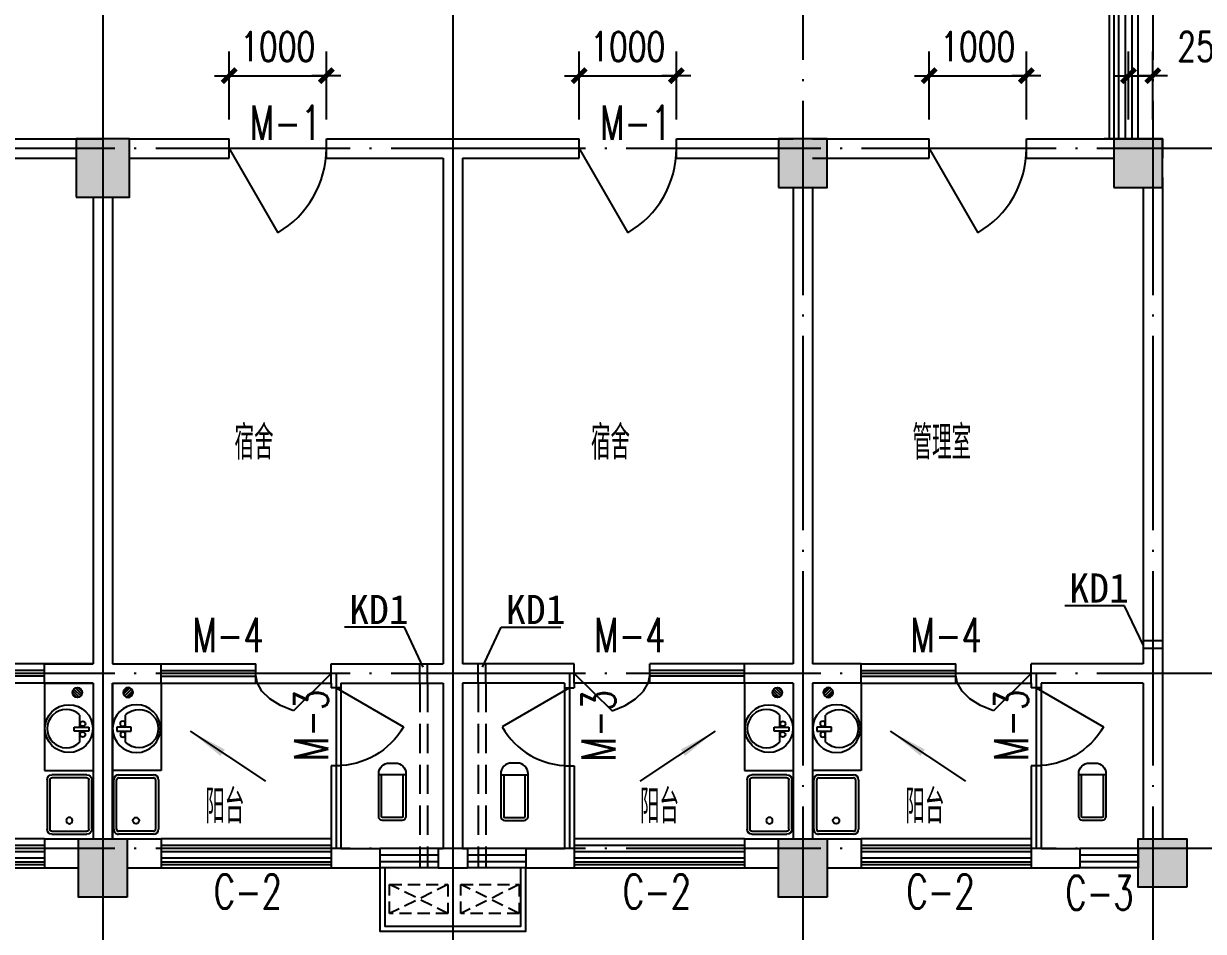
# Model space of a CAD drawing. Extents: x -105837 to 547563, y 466041 to 508041.
# Drawn here: x 113856 to 125990, y 478793 to 488132 of the extents above; entities that cross this region are included whole.
import ezdxf
from ezdxf.enums import TextEntityAlignment as Align

# ---------------------------------------------------------------- set-up
doc = ezdxf.new("R2010")
doc.units = 0
doc.header["$LTSCALE"] = 1000
doc.header["$MEASUREMENT"] = 0
for name, pattern in [('DASH', [0.35, 0.25, -0.1]), ('DOTE', [2.42, 2, -0.2, 0.02, -0.2]), ('HIDDEN2', [0.1875, 0.125, -0.0625])]:
    doc.linetypes.add(name, pattern=pattern)
doc.layers.get('0').update_dxf_attribs({"linetype": 'CONTINUOUS'})
doc.layers.get('DEFPOINTS').update_dxf_attribs({"linetype": 'CONTINUOUS'})
for name, color, linetype in [('2106', 2, 'CONTINUOUS'), ('COLUMN', 4, 'CONTINUOUS'), ('DOTE', 1, 'DOTE'), ('K-空调', 33, 'CONTINUOUS'), ('PUB_DIM', 3, 'CONTINUOUS'), ('S详图索引', 7, 'CONTINUOUS'), ('t-填充', 8, 'CONTINUOUS'), ('WALL', 255, 'CONTINUOUS'), ('WINDOW', 4, 'CONTINUOUS'), ('WINDOW_TEXT', 7, 'CONTINUOUS'), ('洁具', 6, 'CONTINUOUS'), ('管井', 5, 'CONTINUOUS'), ('门窗名称', 7, 'CONTINUOUS')]:
    doc.layers.add(name, color=color, linetype=linetype)
doc.styles.add('DIM_FONT', font='SIMPLEX.shx', dxfattribs={"width": 0.75})
doc.styles.add('SIMPLEX', font='SIMPLEX.SHX')
doc.styles.get("Standard").update_dxf_attribs({"font": 'txt.shx', "bigfont": 'hzdx.shx'})
doc.styles.add('国标仿宋', font='SIMPLEX.shx', dxfattribs={"width": 0.75, "bigfont": 'gbhzfs.shx'})
doc.styles.add('黑体', font='simhei.ttf', dxfattribs={"width": 0.7})
doc.dimstyles.new('DIMN', dxfattribs={"dimtxt": 300, "dimasz": 1, "dimexe": 250, "dimexo": 300, "dimgap": 150, "dimtad": 1, "dimdec": 0, "dimzin": 0, "dimdsep": 46, "dimtxsty": 'DIM_FONT', "dimblk": '_DIMX', "dimcen": 0.09, "dimclrt": 7, "dimadec": 0, "dimazin": 0, "dimtfac": 1, "dimtdec": 0, "dimtix": 1, "dimtmove": 2, "dimatfit": 3, "dimldrblk": '_DIMX', "dimfxl": 1, "dimtolj": 1, "dimtzin": 0, "dimarcsym": 0})

# ---------------------------------------------------------------- blocks, each defined once
blk = doc.blocks.new('10')
at = {"layer": '2106', "color": 8}
for points in [[(251504, 287460), (250954, 287460), (251504, 286860), (250954, 286860)], [(258679, 287460), (258179, 287460), (258679, 286960), (258179, 286960)], [(262129, 287460), (261629, 287460), (262129, 286960), (261629, 286960)], [(251479, 280260), (250979, 280260), (251479, 279660), (250979, 279660)], [(258679, 280260), (258179, 280260), (258679, 279660), (258179, 279660)], [(262379, 280260), (261879, 280260), (262379, 279760), (261879, 279760)]]:
    blk.add_solid(points, dxfattribs=at)
at = {"layer": 'COLUMN'}
for points in [[(250954, 286860), (251504, 286860), (251504, 287460), (250954, 287460)], [(258179, 286960), (258679, 286960), (258679, 287460), (258179, 287460)], [(261629, 286960), (262129, 286960), (262129, 287460), (261629, 287460)], [(251479, 279660), (250979, 279660), (250979, 280260), (251479, 280260)], [(258679, 279660), (258179, 279660), (258179, 280260), (258679, 280260)], [(262379, 279760), (261879, 279760), (261879, 280260), (262379, 280260)]]:
    blk.add_lwpolyline(points, close=True, dxfattribs=at)
blk = doc.blocks.new('831OOUV1')
for p, q in [((100, 0), (-100, 0)), ((-140, -40), (-140, -480)), ((-110, -40), (-110, -470)), ((100, -30), (-100, -30)), ((110, -470), (110, -40)), ((140, -480), (140, -40)), ((140, -470), (-140, -470)), ((-30, -590), (30, -590))]:
    blk.add_line(p, q)
for centre, radius, start, end in [((-100, -40), 40, 90, 180), ((100, -40), 40, 0, 90), ((-100, -40), 10, 90, 180), ((100, -40), 10, 0, 90), ((-30, -480), 110, 180, 270), ((30, -480), 110, 270, 0)]:
    blk.add_arc(centre, radius, start, end)
at = {"width": 0.8, "flags": 9}
for tag in ['XSIZE', 'YSIZE']:
    blk.add_attdef(tag, (0, 0), '', height=0.5, dxfattribs=at)
blk = doc.blocks.new('_WBLK')
for p, q in [((-0.5, 0.5), (0.5, 0.5)), ((0.5, 0.1667), (-0.5, 0.1667)), ((0.5, -0.1667), (-0.5, -0.1667)), ((-0.5, -0.5), (0.5, -0.5))]:
    blk.add_line(p, q)
at = {"layer": 'WINDOW_TEXT', "style": 'SIMPLEX', "flags": 9}
blk.add_attdef('A', text='', height=1, dxfattribs=at).set_placement((0, 1.5), align=Align.MIDDLE)
blk = doc.blocks.new('_dblk')
blk.add_line((-0.5, 0), (0, -0.866))
blk.add_arc((-0.5, 0), 1, 300, 0)
at = {"layer": 'WINDOW_TEXT', "style": 'SIMPLEX', "flags": 9}
blk.add_attdef('A', text='', height=1, dxfattribs=at).set_placement((0, 1.5), align=Align.MIDDLE)
blk = doc.blocks.new('_B8IMA')
for p, q in [((0.2774, 1.9293), (0.202, 1.6557)), ((0.5, 0), (0.2774, 1.9293)), ((0.202, 1.6557), (0.1396, 1.3096)), ((0.1396, 1.3096), (0.093, 0.9062)), ((0.093, 0.9062), (0.0642, 0.4632)), ((-0.5, 0.5), (0.0562, 0.5)), ((0.0562, 0.5), (0.0562, -0.5)), ((0.0642, 0.4632), (0.0545, 0)), ((-0.5, 0.15), (0.0562, 0.15)), ((-0.5, -0.15), (0.0562, -0.15)), ((-0.5, -0.5), (0.0562, -0.5))]:
    blk.add_line(p, q)
blk = doc.blocks.new('831Q1OE7')
at = {"color": 0}
for p, q in [((-49, 7), (-7, 49)), ((-47, -18), (18, 47)), ((-35, -35), (35, 35)), ((-18, -47), (47, 18)), ((7, -49), (49, -7))]:
    blk.add_line(p, q, dxfattribs=at)
at = {"extrusion": (0, 0, -1)}
blk.add_ellipse((0, 0), major_axis=(35.4, 35.4), ratio=1, dxfattribs=at)
at = {"width": 0.8, "flags": 9}
for tag in ['XSIZE', 'YSIZE']:
    blk.add_attdef(tag, (0, 0), '', height=0.5, dxfattribs=at)
blk = doc.blocks.new('_E33IEP')
for p, q in [((135, 135), (135, 20)), ((44, -21), (44, 20)), ((44, 20), (194, 20)), ((194, 20), (194, -21)), ((194, -21), (44, -21)), ((135, -21), (135, -144))]:
    blk.add_line(p, q)
for centre, radius in [((248, -5), 246), ((106, 56), 26.7), ((105, -55), 26.7)]:
    blk.add_circle(centre, radius)
blk.add_arc((274, -5), 197, 225.2527, 134.7473)
at = {"style": 'DIM_FONT', "width": 0.8, "flags": 9}
for tag in ['XSIZE', 'YSIZE']:
    blk.add_attdef(tag, (0, 0), '', height=0.5, dxfattribs=at)
at = {"width": 0.8, "flags": 9}
for tag in ['YSIZE', 'XSIZE']:
    blk.add_attdef(tag, (2, -251), '', height=150, dxfattribs=at)
blk = doc.blocks.new('831PN7ET')
for p, q in [((-255, 0), (255, 0)), ((-305, -410), (-305, -50)), ((-275, -410), (-275, -50)), ((-255, -30), (255, -30)), ((275, -50), (275, -410)), ((305, -50), (305, -410)), ((255, -430), (-255, -430)), ((255, -460), (-255, -460))]:
    blk.add_line(p, q)
blk.add_circle((165, -230), 32.5)
for centre, radius, start, end in [((-255, -50), 50, 90, 180), ((255, -50), 50, 0, 90), ((-255, -50), 20, 90, 180), ((255, -50), 20, 0, 90), ((-255, -410), 50, 180, 270), ((-255, -410), 20, 180, 270), ((255, -410), 50, 270, 0), ((255, -410), 20, 270, 0)]:
    blk.add_arc(centre, radius, start, end)
at = {"width": 0.8, "flags": 9}
for tag in ['XSIZE', 'YSIZE']:
    blk.add_attdef(tag, (0, 0), '', height=0.5, dxfattribs=at)
blk = doc.blocks.new('_DIMX')
blk.add_line((-150, 0), (150, 0))
at = {"const_width": 50}
blk.add_lwpolyline([(-70, -70), (70, 70)], dxfattribs=at)
blk = doc.blocks.new('*D788')
at = {"layer": 'DEFPOINTS', "color": 0, "transparency": 16777216}
for p in [(116970, 487596), (115970, 486847), (116970, 486847)]:
    blk.add_point(p, dxfattribs=at)
at = {"layer": 'PUB_DIM', "color": 0, "lineweight": -2, "transparency": 16777216}
for p, q in [((115970, 487147), (115970, 487846)), ((116970, 487147), (116970, 487846)), ((115969, 487596), (115968, 487596)), ((115970, 487596), (116970, 487596)), ((116971, 487596), (116972, 487596))]:
    blk.add_line(p, q, dxfattribs=at)
blk.add_blockref('_DIMX', (115970, 487596), dxfattribs=at)
at = {"layer": 'PUB_DIM', "color": 0, "lineweight": -2, "transparency": 16777216, "rotation": 180}
blk.add_blockref('_DIMX', (116970, 487596), dxfattribs=at)
at = {"layer": 'PUB_DIM', "color": 7, "transparency": 16777216, "insert": (116470, 487896), "char_height": 300, "attachment_point": 5, "style": 'DIM_FONT'}
blk.add_mtext('\\A1;1000', dxfattribs=at)
blk = doc.blocks.new('_arrow')
blk.add_solid([(0, 0), (-1, 0.1), (-1, -0.1)])
blk = doc.blocks.new('*D601')
at = {"layer": 'DEFPOINTS', "color": 0, "transparency": 16777216}
for p in [(120570, 487596), (119570, 486847), (120570, 486847)]:
    blk.add_point(p, dxfattribs=at)
at = {"layer": 'PUB_DIM', "color": 0, "lineweight": -2, "transparency": 16777216}
for p, q in [((119570, 487147), (119570, 487846)), ((120570, 487147), (120570, 487846)), ((119569, 487596), (119568, 487596)), ((119570, 487596), (120570, 487596)), ((120571, 487596), (120572, 487596))]:
    blk.add_line(p, q, dxfattribs=at)
blk.add_blockref('_DIMX', (119570, 487596), dxfattribs=at)
at = {"layer": 'PUB_DIM', "color": 0, "lineweight": -2, "transparency": 16777216, "rotation": 180}
blk.add_blockref('_DIMX', (120570, 487596), dxfattribs=at)
at = {"layer": 'PUB_DIM', "color": 7, "transparency": 16777216, "insert": (120070, 487896), "char_height": 300, "attachment_point": 5, "style": 'DIM_FONT'}
blk.add_mtext('\\A1;1000', dxfattribs=at)
blk = doc.blocks.new('*D820')
at = {"layer": 'DEFPOINTS', "color": 0, "transparency": 16777216}
for p in [(124170, 487596), (123170, 486847), (124170, 486847)]:
    blk.add_point(p, dxfattribs=at)
at = {"layer": 'PUB_DIM', "color": 0, "lineweight": -2, "transparency": 16777216}
for p, q in [((123170, 487147), (123170, 487846)), ((124170, 487147), (124170, 487846)), ((123169, 487596), (123168, 487596)), ((123170, 487596), (124170, 487596)), ((124171, 487596), (124172, 487596))]:
    blk.add_line(p, q, dxfattribs=at)
blk.add_blockref('_DIMX', (123170, 487596), dxfattribs=at)
at = {"layer": 'PUB_DIM', "color": 0, "lineweight": -2, "transparency": 16777216, "rotation": 180}
blk.add_blockref('_DIMX', (124170, 487596), dxfattribs=at)
at = {"layer": 'PUB_DIM', "color": 7, "transparency": 16777216, "insert": (123670, 487896), "char_height": 300, "attachment_point": 5, "style": 'DIM_FONT'}
blk.add_mtext('\\A1;1000', dxfattribs=at)
blk = doc.blocks.new('*D821')
at = {"layer": 'DEFPOINTS', "color": 0, "transparency": 16777216}
for p in [(125470, 487596), (125220, 486847, -1273), (125470, 486847, -1273)]:
    blk.add_point(p, dxfattribs=at)
at = {"layer": 'PUB_DIM', "color": 0, "lineweight": -2, "transparency": 16777216}
for p, q in [((125220, 487147), (125220, 487846)), ((125470, 487147), (125470, 487846)), ((125219, 487596), (125218, 487596)), ((125220, 487596), (125470, 487596)), ((125471, 487596), (125472, 487596))]:
    blk.add_line(p, q, dxfattribs=at)
blk.add_blockref('_DIMX', (125220, 487596), dxfattribs=at)
at = {"layer": 'PUB_DIM', "color": 0, "lineweight": -2, "transparency": 16777216, "rotation": 180}
blk.add_blockref('_DIMX', (125470, 487596), dxfattribs=at)
at = {"layer": 'PUB_DIM', "color": 7, "transparency": 16777216, "insert": (126011, 487896), "char_height": 300, "attachment_point": 5, "style": 'DIM_FONT'}
blk.add_mtext('\\A1;250', dxfattribs=at)

msp = doc.modelspace()

# ---------------------------------------------------------------- linework, layer by layer
for p, q in [((116243.47768, 481347.06735), (117020.1323, 481347.06735)), ((117120.1323, 481297.06735), (117120.1323, 480497.06735)), ((119420.1323, 481297.06735), (119420.1323, 480497.06735)), ((120296.78693, 481347.06735), (119520.1323, 481347.06735)), ((123443.47768, 481347.06735), (124220.1323, 481347.06735)), ((124320.1323, 481297.06735), (124320.1323, 480497.06735)), ((112320.1323, 479447.06735), (114070.1323, 479447.06735)), ((115270.1323, 479447.06735), (117020.1323, 479447.06735)), ((119520.1323, 479447.06735), (121270.1323, 479447.06735)), ((122470.1323, 479447.06735), (124220.1323, 479447.06735))]:
    msp.add_line(p, q)
at = {"layer": 'DOTE'}
for p, q in [((114670.1323, 499439.05978), (114670.1323, 476824.65569)), ((118270.1323, 499439.05978), (118270.1323, 476824.65569)), ((121870.1323, 499439.05978), (121870.1323, 476824.65569)), ((125470.1323, 499439.05978), (125470.1323, 476824.65569)), ((114670.1323, 498093.54741), (114670.1323, 476824.65569)), ((118270.1323, 498093.54741), (118270.1323, 476824.65569)), ((126894.95214, 486847.06735), (77176.09547, 486847.06735)), ((126894.95214, 481447.06735), (77176.09547, 481447.06735)), ((126894.95214, 481447.06735), (114670.1323, 481447.06735)), ((117070.1323, 481447.06735), (117070.1323, 479647.06735)), ((119470.1323, 481447.06735), (119470.1323, 479647.06735)), ((124270.1323, 481447.06735), (124270.1323, 479647.06735)), ((126894.95214, 479647.06735), (77176.09547, 479647.06735))]:
    msp.add_line(p, q, dxfattribs=at)
at = {"layer": 'K-空调', "linetype": 'HIDDEN2'}
for p, q in [((118221.08566, 479275.92, 1272.79221), (117621.08566, 478975.92, 1272.79221)), ((118221.08566, 478975.92, 1272.79221), (117621.08566, 479275.92, 1272.79221)), ((118953.54391, 478975.92, 1272.79221), (118353.54391, 479275.92, 1272.79221)), ((118953.54391, 479275.92, 1272.79221), (118353.54391, 478975.92, 1272.79221))]:
    msp.add_line(p, q, dxfattribs=at)
at = {"layer": 'K-空调'}
for points in [[(117520.1323, 479447.06735), (117520.1323, 478797.06735), (119020.1323, 478797.06735), (119020.1323, 479447.06735)], [(117570.1323, 479447.06735), (117570.1323, 478847.06735), (118970.1323, 478847.06735), (118970.1323, 479447.06735)]]:
    msp.add_lwpolyline(points, dxfattribs=at)
at = {"layer": 'K-空调', "linetype": 'HIDDEN2', "elevation": 1272.79221}
for points in [[(117621.08566, 478975.92), (117621.08566, 479275.92), (118221.08566, 479275.92), (118221.08566, 478975.92)], [(118353.54391, 478975.92), (118353.54391, 479275.92), (118953.54391, 479275.92), (118953.54391, 478975.92)]]:
    msp.add_lwpolyline(points, close=True, dxfattribs=at)
at = {"layer": 'PUB_DIM', "elevation": 1272.79221}
for points in [[(115570.20426, 480853.52922), (116345.0932, 480337.3354)], [(120970.06035, 480853.52922), (120195.17141, 480337.3354)], [(122770.20426, 480853.52922), (123545.0932, 480337.3354)]]:
    msp.add_lwpolyline(points, dxfattribs=at)
at = {"layer": 't-填充'}
for p, q in [((125020.1323, 489147.06735), (125020.1323, 486947.06735)), ((125070.1323, 489147.06735), (125070.1323, 486947.06735))]:
    msp.add_line(p, q, dxfattribs=at)
at = {"layer": 't-填充', "color": 6}
for p, q in [((112320.1323, 479509.69855), (114070.1323, 479509.69855)), ((112320.1323, 479479.69855), (114070.1323, 479479.69855)), ((115270.1323, 479509.69855), (117020.1323, 479509.69855)), ((115270.1323, 479479.69855), (117020.1323, 479479.69855)), ((119520.1323, 479509.69855), (121270.1323, 479509.69855)), ((119520.1323, 479479.69855), (121270.1323, 479479.69855)), ((122470.1323, 479509.69855), (124220.1323, 479509.69855)), ((122470.1323, 479479.69855), (124220.1323, 479479.69855))]:
    msp.add_line(p, q, dxfattribs=at)
at = {"layer": 'WALL', "linetype": 'Continuous'}
for p, q in [((113370.1323, 486947.06735), (114670.1323, 486947.06735)), ((114945.1323, 486947.06735), (115969.8823, 486947.06735)), ((116969.8823, 486947.06735), (119570.3823, 486947.06735)), ((120570.3823, 486947.06735), (121770.1323, 486947.06735)), ((121970.1323, 486947.06735), (123170.1323, 486947.06735)), ((124170.1323, 486947.06735), (125370.1323, 486947.06735)), ((113370.1323, 486747.06735), (114395.13154, 486747.06735)), ((114945.1323, 486747.06735), (115969.8823, 486747.06735)), ((116969.8823, 486747.06735), (118169.6323, 486747.06735)), ((118169.6323, 486747.06735), (118170.1323, 486746.56735)), ((118170.1323, 486746.56735), (118170.1323, 481547.06735)), ((118370.1323, 486746.56735), (118370.1323, 481547.06735)), ((118370.6323, 486747.06735), (119570.3823, 486747.06735)), ((120570.3823, 486747.06735), (121620.13154, 486747.06735)), ((121970.1323, 486747.06735), (123170.1323, 486747.06735)), ((124170.1323, 486747.06735), (125070.13154, 486747.06735)), ((118170.1323, 486547.06735), (118170.1323, 481547.06735)), ((118370.1323, 486547.06735), (118370.1323, 481547.06735)), ((125570.1323, 486547.06735), (125570.1323, 481347.06735)), ((114570.1323, 486347.06735), (114570.1323, 482347.06735)), ((114570.1323, 486347.06735), (114570.1323, 481547.06735)), ((114770.1323, 486347.06735), (114770.1323, 482447.06735)), ((114770.1323, 486347.06735), (114770.1323, 481547.06735)), ((121770.1323, 486447.06735), (121770.1323, 481547.06735)), ((121970.1323, 486447.06735), (121970.1323, 481547.06735)), ((125370.1323, 486447.06735), (125370.1323, 481547.06735)), ((114570.1323, 484247.06735), (114570.1323, 481547.06735)), ((114770.1323, 484247.06735), (114770.1323, 481547.06735)), ((114570.1323, 482347.06735), (114570.1323, 481547.06735)), ((114770.1323, 482247.06735), (114770.1323, 481547.06735)), ((114070.1323, 481547.06735), (114570.1323, 481547.06735)), ((114570.1323, 481547.06735), (114070.1323, 481547.06735)), ((114770.1323, 481547.06735), (115270.1323, 481547.06735)), ((114770.1323, 481547.06735), (115270.1323, 481547.06735)), ((117020.1323, 481547.06735), (118170.1323, 481547.06735)), ((119520.1323, 481547.06735), (118370.1323, 481547.06735)), ((121770.1323, 481547.06735), (121270.1323, 481547.06735)), ((122470.1323, 481547.06735), (121970.1323, 481547.06735)), ((125370.1323, 481547.06735), (124220.1323, 481547.06735)), ((114070.1323, 481347.06735), (114570.1323, 481347.06735)), ((114570.1323, 481347.06735), (114070.1323, 481347.06735)), ((114570.1323, 481347.06735), (114570.1323, 479747.06735)), ((114570.1323, 481347.06735), (114570.1323, 479747.06735)), ((114770.1323, 479747.06735), (114770.1323, 481347.06735)), ((114770.1323, 481347.06735), (114770.1323, 479747.06735)), ((114770.1323, 481347.06735), (114770.1323, 479747.06735)), ((114770.1323, 481347.06735), (115270.1323, 481347.06735)), ((117120.1323, 481347.06735), (118170.1323, 481347.06735)), ((118170.1323, 481347.06735), (118170.1323, 479647.06735)), ((118170.1323, 481347.06735), (118170.1323, 479647.06735)), ((119420.1323, 481347.06735), (118370.1323, 481347.06735)), ((118370.1323, 481347.06735), (118370.1323, 479647.06735)), ((118370.1323, 481347.06735), (118370.1323, 479647.06735)), ((121770.1323, 481347.06735), (121270.1323, 481347.06735)), ((121770.1323, 481347.06735), (121770.1323, 479747.06735)), ((122470.1323, 481347.06735), (121970.1323, 481347.06735)), ((121970.1323, 481347.06735), (121970.1323, 479747.06735)), ((125370.1323, 481347.06735), (124320.1323, 481347.06735)), ((125370.1323, 481347.06735), (125370.1323, 479747.06735)), ((125570.1323, 481347.06735), (125570.13154, 479747.06735))]:
    msp.add_line(p, q, dxfattribs=at)
at = {"layer": 'WALL'}
for p, q in [((115969.8823, 486747.06735), (115969.8823, 486947.06735)), ((116969.8823, 486747.06735), (116969.8823, 486947.06735)), ((119570.3823, 486747.06735), (119570.3823, 486947.06735)), ((120570.3823, 486747.06735), (120570.3823, 486947.06735)), ((123170.1323, 486747.06735), (123170.1323, 486947.06735)), ((124170.1323, 486747.06735), (124170.1323, 486947.06735)), ((125170.1323, 486947.06735), (124970.1323, 486947.06735)), ((125170.1323, 486947.06735), (124970.1323, 486947.06735)), ((125370.1323, 486947.06735), (125370.1323, 486947.06735)), ((125370.1323, 486947.06735), (125570.1323, 486947.06735)), ((125570.1323, 486947.06735), (125570.1323, 486747.06735)), ((114070.1323, 481347.06735), (114070.1323, 481547.06735)), ((115270.1323, 481347.06735), (115270.1323, 481547.06735)), ((117020.1323, 481347.06735), (117020.1323, 481547.06735)), ((119520.1323, 481347.06735), (119520.1323, 481547.06735)), ((121270.1323, 481347.06735), (121270.1323, 481547.06735)), ((122470.1323, 481347.06735), (122470.1323, 481547.06735)), ((124220.1323, 481347.06735), (124220.1323, 481547.06735)), ((117020.1323, 481347.06735), (117020.1323, 481297.06735)), ((117120.1323, 481297.06735), (117020.1323, 481297.06735)), ((117120.1323, 481347.06735), (117120.1323, 481297.06735)), ((119420.1323, 481347.06735), (119420.1323, 481297.06735)), ((119420.1323, 481297.06735), (119520.1323, 481297.06735)), ((119520.1323, 481347.06735), (119520.1323, 481297.06735)), ((124220.1323, 481347.06735), (124220.1323, 481297.06735)), ((124320.1323, 481297.06735), (124220.1323, 481297.06735)), ((124320.1323, 481347.06735), (124320.1323, 481297.06735)), ((117120.1323, 480497.06735), (117020.1323, 480497.06735)), ((117020.1323, 480497.06735), (117020.1323, 479647.06735)), ((117120.1323, 480497.06735), (117120.1323, 479647.06735)), ((119420.1323, 480497.06735), (119420.1323, 479647.06735)), ((119420.1323, 480497.06735), (119520.1323, 480497.06735)), ((119520.1323, 480497.06735), (119520.1323, 479647.06735)), ((124320.1323, 480497.06735), (124220.1323, 480497.06735)), ((124220.1323, 480497.06735), (124220.1323, 479647.06735)), ((124320.1323, 480497.06735), (124320.1323, 479647.06735)), ((114070.1323, 479747.06735), (114070.1323, 479447.06735)), ((114070.1323, 479747.06735), (114570.1323, 479747.06735)), ((114070.1323, 479747.06735), (114570.1323, 479747.06735)), ((114770.1323, 479747.06735), (115270.1323, 479747.06735)), ((114770.1323, 479747.06735), (115270.1323, 479747.06735)), ((115270.1323, 479747.06735), (115270.1323, 479447.06735)), ((121270.1323, 479747.06735), (121270.1323, 479447.06735)), ((121270.1323, 479747.06735), (121770.1323, 479747.06735)), ((121970.1323, 479747.06735), (122470.1323, 479747.06735)), ((122470.1323, 479747.06735), (122470.1323, 479447.06735)), ((117020.1323, 479647.06735), (117020.1323, 479447.06735)), ((117120.1323, 479647.06735), (117520.1323, 479647.06735)), ((117520.1323, 479647.06735), (117520.1323, 479447.06735)), ((118120.1323, 479647.06735), (118170.1323, 479647.06735)), ((118120.1323, 479647.06735), (118120.1323, 479447.06735)), ((118370.1323, 479647.06735), (118420.1323, 479647.06735)), ((118370.1323, 479647.06735), (118370.1323, 479647.06735)), ((118420.1323, 479647.06735), (118420.1323, 479447.06735)), ((119020.1323, 479647.06735), (119420.1323, 479647.06735)), ((119020.1323, 479647.06735), (119020.1323, 479447.06735)), ((119520.1323, 479647.06735), (119520.1323, 479447.06735)), ((124220.1323, 479647.06735), (124220.1323, 479447.06735)), ((124320.1323, 479647.06735), (124720.1323, 479647.06735)), ((124720.1323, 479647.06735), (124720.1323, 479447.06735)), ((125320.1323, 479647.06735), (125320.1323, 479447.06735)), ((114070.1323, 479447.06735), (114420.13154, 479447.06735)), ((114070.1323, 479447.06735), (114420.13154, 479447.06735)), ((114920.13154, 479447.06735), (115270.1323, 479447.06735)), ((114920.13154, 479447.06735), (115270.1323, 479447.06735)), ((117020.1323, 479447.06735), (117520.1323, 479447.06735)), ((118120.1323, 479447.06735), (118420.1323, 479447.06735)), ((119020.1323, 479447.06735), (119520.1323, 479447.06735)), ((121270.1323, 479447.06735), (121620.13154, 479447.06735)), ((122120.13154, 479447.06735), (122470.1323, 479447.06735)), ((124220.1323, 479447.06735), (124720.1323, 479447.06735))]:
    msp.add_line(p, q, dxfattribs=at)
at = {"layer": '洁具'}
for p, q in [((114070.1323, 481347.06735), (114070.1323, 480447.06735)), ((115270.1323, 481347.06735), (115270.1323, 480447.06735)), ((121270.1323, 481347.06735), (121270.1323, 480447.06735)), ((122470.1323, 481347.06735), (122470.1323, 480447.06735)), ((114070.1323, 480447.06735), (114570.1323, 480447.06735)), ((114070.1323, 480447.06735), (114570.1323, 480447.06735)), ((115270.1323, 480447.06735), (114770.1323, 480447.06735)), ((121270.1323, 480447.06735), (121770.1323, 480447.06735)), ((122470.1323, 480447.06735), (121970.1323, 480447.06735))]:
    msp.add_line(p, q, dxfattribs=at)
at = {"layer": '管井', "ltscale": 0.5}
for p, q in [((125179.92883, 482142.43025, 1272.79221), (124564.05965, 482142.43131, 1272.79221)), ((125372.67579, 481733.74722, 1272.79221), (125179.92883, 482142.43025, 1272.79221)), ((117772.8003, 481921.44463), (117156.93112, 481921.44569)), ((117965.54725, 481512.7616), (117772.8003, 481921.44463)), ((118574.71735, 481512.7616), (118767.46431, 481921.44463)), ((118767.46431, 481921.44463), (119383.33348, 481921.44569)), ((125370.1323, 481787.06735), (125570.1323, 481787.06844)), ((125370.1323, 481707.06735), (125570.1323, 481707.06844)), ((117930.1336, 481347.06735), (117930.13252, 481547.06735)), ((118010.1336, 481347.06735), (118010.13252, 481547.06735)), ((118530.131, 481347.06735), (118530.13208, 481547.06735)), ((118610.131, 481347.06735), (118610.13208, 481547.06735))]:
    msp.add_line(p, q, dxfattribs=at)
at = {"layer": '管井', "linetype": 'DASH', "ltscale": 1.2}
for p, q in [((117930.1336, 481347.06735), (117930.1336, 479447.06735)), ((118010.1336, 481347.06735), (118010.1336, 479447.06735)), ((118530.131, 481347.06735), (118530.131, 479447.06735)), ((118610.131, 481347.06735), (118610.131, 479447.06735))]:
    msp.add_line(p, q, dxfattribs=at)

# ---------------------------------------------------------------- block references
at = {"layer": 'COLUMN'}
msp.add_blockref('10', (-136558.38779, 199486.74693), dxfattribs=at)
at = {"layer": 'PUB_DIM'}
for p, xscale, yscale, zscale, rotation in [((115570.20426, 480853.52922, 1272.79221), 400.0000000000559, 400.0000000000559, 400.0000000000559, 146.3303519919988), ((120970.06035, 480853.52922, 1272.79221), -400.0000000000559, 400, 400, 213.6696480080012), ((122770.20426, 480853.52922, 1272.79221), 400.0000000000559, 400.0000000000559, 400.0000000000559, 146.3303519919988)]:
    msp.add_blockref('_arrow', p, dxfattribs=dict(at, xscale=xscale, yscale=yscale, zscale=zscale, rotation=rotation))
at = {"layer": 't-填充', "xscale": -1, "rotation": 180}
for p in [(114408.92457, 481250.7972, 1272.79221), (114408.92457, 481250.7972, 1272.79221), (121608.92457, 481250.7972, 1272.79221)]:
    msp.add_blockref('831Q1OE7', p, dxfattribs=at)
at = {"layer": 't-填充', "rotation": 180}
for p in [(114931.34003, 481250.7972, 1272.79221), (122131.34003, 481250.7972, 1272.79221)]:
    msp.add_blockref('831Q1OE7', p, dxfattribs=at)
at = {"layer": 'WINDOW'}
for name, p, xscale, yscale, zscale, rotation in [('_WBLK', (125220.1323, 488047.06735), 2200.000000000116, 200, 2200.000000000116, 90), ('_dblk', (123670.1323, 486847.06735), -1000, -1000, 1000, 180), ('_dblk', (117070.1323, 480897.06735), 800, -800, 800, 270), ('_dblk', (119470.1323, 480897.06735), 800, 800, 800, 270), ('_dblk', (124270.1323, 480897.06735), 800, -800, 800, 270), ('_WBLK', (113195.1323, 479647.06735), 1750.000000000029, 200, 1750.000000000029, 180), ('_WBLK', (116145.1323, 479647.06735), 1750.000000000029, 200, 1750.000000000029, 180), ('_WBLK', (120395.1323, 479647.06735), 1750.000000000029, 200, 1750.000000000029, 180), ('_WBLK', (123345.1323, 479647.06735), 1750.000000000029, 200, 1750.000000000029, 180), ('_WBLK', (117820.1323, 479547.06735), 600, 200, 600, 180), ('_WBLK', (118720.1323, 479547.06735), 600, 200, 600, 180), ('_WBLK', (125020.1323, 479547.06735), 599.9999999999854, 200, 599.9999999999854, 180)]:
    msp.add_blockref(name, p, dxfattribs=dict(at, xscale=xscale, yscale=yscale, zscale=zscale, rotation=rotation))
for name, p, xscale, yscale, zscale in [('_dblk', (116469.8823, 486847.06735), 999.9999999997672, 999.9999999997672, 999.9999999997672), ('_dblk', (120070.3823, 486847.06735), 1000, 1000, 1000), ('_B8IMA', (113195.1323, 481447.06735), -1749.999999999971, -200, 1749.999999999971), ('_B8IMA', (116145.1323, 481447.06735), 1749.999999999971, -199.999999999447, 1749.999999999971), ('_B8IMA', (120395.1323, 481447.06735), -1749.999999999971, -200, 1749.999999999971), ('_B8IMA', (123345.1323, 481447.06735), 1750, -199.9999999999127, 1750)]:
    msp.add_blockref(name, p, dxfattribs=dict(at, xscale=xscale, yscale=yscale, zscale=zscale))
at = {"layer": '洁具'}
for name, p, rotation in [('_E33IEP', (114570.1323, 480874.39232), 180), ('_E33IEP', (114570.1323, 480874.39232), 180), ('_E33IEP', (121770.1323, 480874.39232), 180), ('831OOUV1', (118904.1034, 479934.38726), 180), ('831PN7ET', (115243.13006, 480098.23194), 270), ('831PN7ET', (122443.13006, 480098.23194), 270)]:
    msp.add_blockref(name, p, dxfattribs=dict(at, rotation=rotation))
at = {"layer": '洁具', "xscale": -1}
for name, p, rotation in [('_E33IEP', (114770.1323, 480874.39232), 180), ('_E33IEP', (121970.1323, 480874.39232), 180), ('831OOUV1', (117648.25415, 479934.38726), 180), ('831OOUV1', (124848.25415, 479934.38726), 180), ('831PN7ET', (114097.13454, 480098.23194), 90), ('831PN7ET', (114097.13454, 480098.23194), 90), ('831PN7ET', (121297.13454, 480098.23194), 90)]:
    msp.add_blockref(name, p, dxfattribs=dict(at, rotation=rotation))

# ---------------------------------------------------------------- texts
at = {"layer": 'S详图索引', "style": '国标仿宋', "width": 0.8}
for s, p in [('宿舍', (116024.85263, 483647.33994)), ('宿舍', (119690.61357, 483647.33994)), ('管理室', (122997.66356, 483647.33994)), ('阳台', (115724.14428, 479903.32333, 1272.79221)), ('阳台', (120194.22558, 479903.32333, 1272.79221)), ('阳台', (122924.14428, 479903.32333, 1272.79221))]:
    msp.add_text(s, height=350, dxfattribs=at).set_placement(p)
at = {"layer": '管井', "ltscale": 0.5, "style": '黑体'}
for rotation, p in [(359.999689053, (124917.67798, 482325.57375, 1272.79221)), (359.999689053, (117510.54944, 482104.58813)), (0.000310947, (119123.78494, 482104.58813))]:
    msp.add_text('KD1', height=300, rotation=rotation, dxfattribs=at).set_placement(p, align=Align.MIDDLE)
at = {"layer": '门窗名称', "style": '国标仿宋', "width": 0.7}
for s, p in [('M-1', (116183.6398, 486937.8573)), ('M-1', (119784.1398, 486937.8573)), ('M-4', (115590.81254, 481667.17466, -1272.79221)), ('M-4', (119724.59165, 481667.17466, -1272.79221)), ('M-4', (122978.28783, 481667.17466, -1272.79221)), ('C-2', (115810.70568, 479028.35439)), ('C-2', (120017.89226, 479028.35439)), ('C-2', (122935.70568, 479028.35439)), ('C-3', (124569.77166, 479015.95573))]:
    msp.add_text(s, height=350, dxfattribs=at).set_placement(p)
for p in [(116988.61618, 480545.19041), (124188.61618, 480545.19041), (119945.00221, 480540.26738)]:
    msp.add_text('M-3', height=350, rotation=90, dxfattribs=at).set_placement(p)

# ---------------------------------------------------------------- dimensions: what is measured, and where the dimension line sits
at = {"layer": 'PUB_DIM'}
for p1, p2, picture, middle in [((115969.8823, 486847.06735, 1272.79221), (116969.8823, 486847.06735, 1272.79221), '*D788', (116469.8823, 487896.3038, 1272.79221)), ((119570.3823, 486847.06735, 1272.79221), (120570.3823, 486847.06735, 1272.79221), '*D601', (120070.3823, 487896.3038, 1272.79221)), ((123170.1323, 486847.06735, 1272.79221), (124170.1323, 486847.06735, 1272.79221), '*D820', (123670.1323, 487896.3038, 1272.79221))]:
    dim = msp.add_aligned_dim(p1=p1, p2=p2, distance=749.23644, dimstyle='DIMN', dxfattribs=at)
    dim.commit()
    dim.dimension.update_dxf_attribs({"geometry": picture, "text_midpoint": middle})
dim = msp.add_linear_dim(base=(125470.1323, 487596.3038, 1272.79221), p1=(125220.1323, 486847.06735), p2=(125470.1323, 486847.06735), angle=0, dimstyle='DIMN', dxfattribs=at)
dim.commit()
dim.dimension.update_dxf_attribs({"geometry": '*D821', "text_midpoint": (126011.41802, 487896.3038, 1272.79221), "dimtype": 129})

doc.saveas('drawing.dxf')
